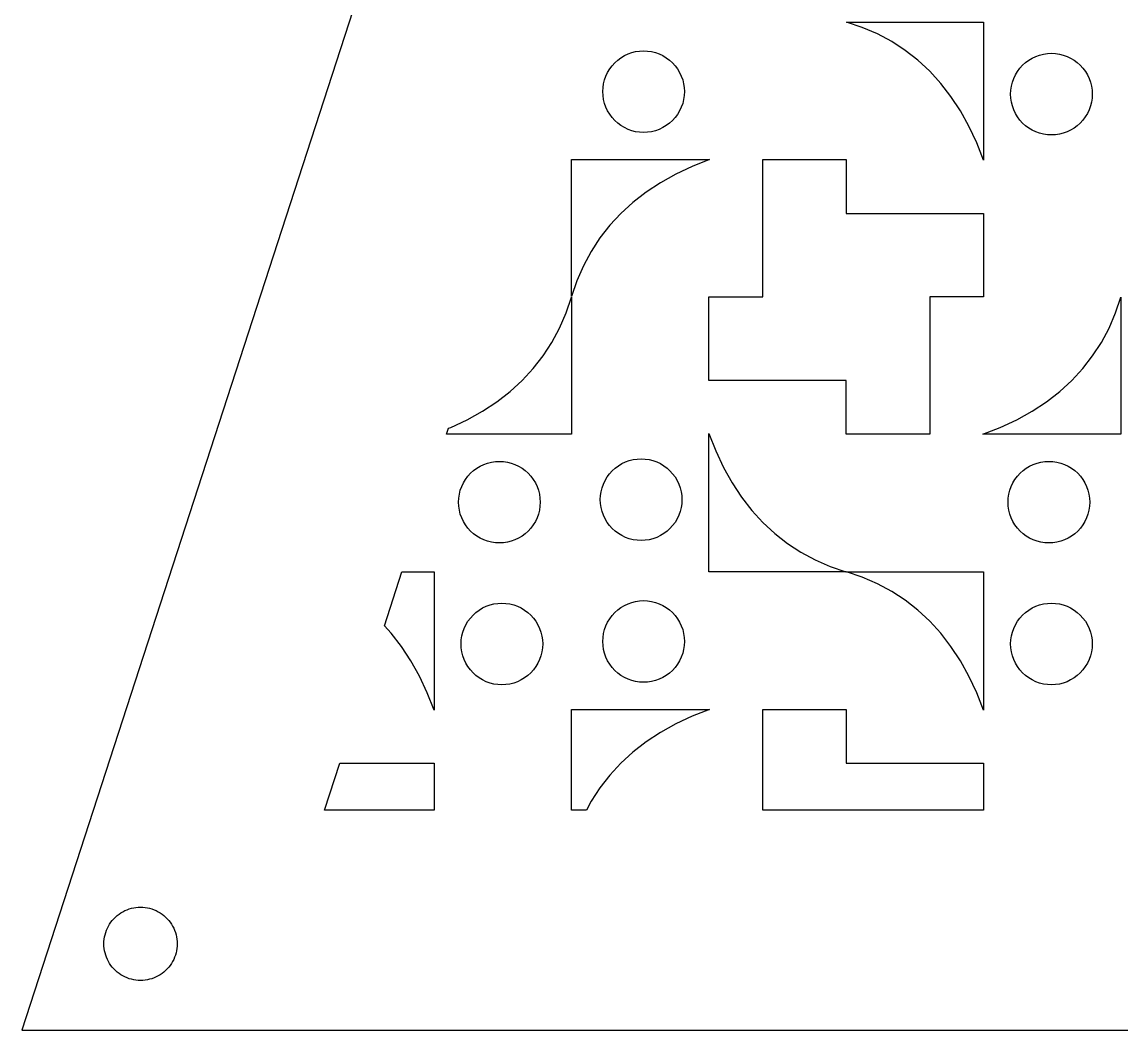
# Model space of a CAD drawing. Header units: metres. Extents: x -75 to 75, y 0 to 231.
# Drawn here: x -75 to -15, y 0 to 55 of the extents above; entities that cross this region are included whole.
import ezdxf

# ---------------------------------------------------------------- set-up
doc = ezdxf.new("R2010")
doc.units = ezdxf.units.M

msp = doc.modelspace()

# ---------------------------------------------------------------- linework, layer by layer
for p, q in [((0, 230.826), (-75, 0)), ((-29.1284, 54.7057), (-29.9821, 54.9968)), ((-29.9821, 54.9968), (-22.5032, 54.9968)), ((-28.3022, 54.3481), (-29.1284, 54.7057)), ((-22.5032, 54.9968), (-22.5032, 47.4574)), ((-27.5203, 53.9302), (-28.3022, 54.3481)), ((-41.4972, 53.3841), (-41.2811, 53.4166)), ((-41.2811, 53.4166), (-41.0628, 53.4267)), ((-41.0628, 53.4267), (-40.8444, 53.4161)), ((-40.8444, 53.4161), (-40.6279, 53.3841)), ((-26.7838, 53.4509), (-27.5203, 53.9302)), ((-26.0916, 52.9121), (-26.7838, 53.4509)), ((-42.6384, 52.7744), (-42.4759, 52.9213)), ((-42.4759, 52.9213), (-42.3006, 53.0513)), ((-42.3006, 53.0513), (-42.1129, 53.1639)), ((-42.1129, 53.1639), (-41.9151, 53.2573)), ((-41.9151, 53.2573), (-41.7096, 53.331)), ((-41.7096, 53.331), (-41.4972, 53.3841)), ((-40.6279, 53.3841), (-40.4164, 53.331)), ((-40.4164, 53.331), (-40.2109, 53.2573)), ((-40.2109, 53.2573), (-40.0127, 53.1639)), ((-40.0127, 53.1639), (-39.825, 53.0513)), ((-39.825, 53.0513), (-39.6497, 52.9213)), ((-39.6497, 52.9213), (-39.4876, 52.7744)), ((-25.4439, 52.312), (-26.0916, 52.9121)), ((-20.2139, 52.7849), (-20.0386, 52.9149)), ((-20.0386, 52.9149), (-19.8509, 53.027)), ((-19.8509, 53.027), (-19.6527, 53.1209)), ((-19.6527, 53.1209), (-19.4472, 53.1946)), ((-19.4472, 53.1946), (-19.2348, 53.2477)), ((-19.2348, 53.2477), (-19.0187, 53.2797)), ((-19.0187, 53.2797), (-18.8008, 53.2903)), ((-18.8008, 53.2903), (-18.582, 53.2793)), ((-18.582, 53.2793), (-18.3655, 53.2477)), ((-18.3655, 53.2477), (-18.154, 53.1946)), ((-18.154, 53.1946), (-17.9485, 53.1209)), ((-17.9485, 53.1209), (-17.7507, 53.027)), ((-17.7507, 53.027), (-17.563, 52.9149)), ((-17.563, 52.9149), (-17.3872, 52.7849)), ((-43.1209, 52.0515), (-43.027, 52.2493)), ((-43.027, 52.2493), (-42.9153, 52.4365)), ((-42.9153, 52.4365), (-42.7849, 52.6128)), ((-42.7849, 52.6128), (-42.6384, 52.7744)), ((-39.4876, 52.7744), (-39.3411, 52.6128)), ((-39.3411, 52.6128), (-39.2107, 52.4365)), ((-39.2107, 52.4365), (-39.0985, 52.2493)), ((-39.0985, 52.2493), (-39.0051, 52.0515)), ((-24.8415, 51.6519), (-25.4439, 52.312)), ((-20.7651, 52.1129), (-20.6529, 52.3001)), ((-20.6529, 52.3001), (-20.5225, 52.4759)), ((-20.5225, 52.4759), (-20.376, 52.6379)), ((-20.376, 52.6379), (-20.2139, 52.7849)), ((-17.3872, 52.7849), (-17.2252, 52.6379)), ((-17.2252, 52.6379), (-17.0787, 52.4759)), ((-17.0787, 52.4759), (-16.9482, 52.3001)), ((-16.9482, 52.3001), (-16.8361, 52.1129)), ((-43.2793, 51.418), (-43.2477, 51.6345)), ((-43.2477, 51.6345), (-43.1946, 51.846)), ((-43.1946, 51.846), (-43.1209, 52.0515)), ((-39.0051, 52.0515), (-38.931, 51.846)), ((-38.931, 51.846), (-38.8779, 51.6336)), ((-38.8779, 51.6336), (-38.8458, 51.4175)), ((-24.2834, 50.9314), (-24.8415, 51.6519)), ((-20.9853, 51.4981), (-20.9322, 51.7096)), ((-20.9322, 51.7096), (-20.8585, 51.9151)), ((-20.8585, 51.9151), (-20.7651, 52.1129)), ((-16.8361, 52.1129), (-16.7427, 51.9151)), ((-16.7427, 51.9151), (-16.669, 51.7096)), ((-16.669, 51.7096), (-16.6159, 51.4972)), ((-43.2903, 51.1992), (-43.2793, 51.418)), ((-43.2797, 50.9813), (-43.2903, 51.1992)), ((-38.8358, 51.1992), (-38.8463, 50.9808)), ((-38.8458, 51.4175), (-38.8358, 51.1992)), ((-21.0278, 51.0628), (-21.0173, 51.2816)), ((-21.0178, 50.8449), (-21.0278, 51.0628)), ((-21.0173, 51.2816), (-20.9853, 51.4981)), ((-16.6159, 51.4972), (-16.5834, 51.2811)), ((-16.5733, 51.0628), (-16.5839, 50.8444)), ((-16.5834, 51.2811), (-16.5733, 51.0628)), ((-43.2477, 50.7652), (-43.2797, 50.9813)), ((-43.1946, 50.5528), (-43.2477, 50.7652)), ((-43.1209, 50.3473), (-43.1946, 50.5528)), ((-38.931, 50.5528), (-39.0051, 50.3468)), ((-38.8783, 50.7643), (-38.931, 50.5528)), ((-38.8463, 50.9808), (-38.8783, 50.7643)), ((-23.7694, 50.1495), (-24.2834, 50.9314)), ((-20.9857, 50.6288), (-21.0178, 50.8449)), ((-20.9322, 50.4164), (-20.9857, 50.6288)), ((-20.8585, 50.2109), (-20.9322, 50.4164)), ((-16.669, 50.4164), (-16.7427, 50.2104)), ((-16.6164, 50.6279), (-16.669, 50.4164)), ((-16.5839, 50.8444), (-16.6164, 50.6279)), ((-43.027, 50.1491), (-43.1209, 50.3473)), ((-42.9153, 49.9619), (-43.027, 50.1491)), ((-42.7849, 49.7861), (-42.9153, 49.9619)), ((-39.2111, 49.9614), (-39.3411, 49.7861)), ((-39.0985, 50.1491), (-39.2111, 49.9614)), ((-39.0051, 50.3468), (-39.0985, 50.1491)), ((-23.3011, 49.3073), (-23.7694, 50.1495)), ((-20.7651, 50.0127), (-20.8585, 50.2109)), ((-20.6529, 49.8254), (-20.7651, 50.0127)), ((-20.5225, 49.6497), (-20.6529, 49.8254)), ((-16.9487, 49.825), (-17.0787, 49.6497)), ((-16.8361, 50.0127), (-16.9487, 49.825)), ((-16.7427, 50.2104), (-16.8361, 50.0127)), ((-42.6384, 49.6245), (-42.7849, 49.7861)), ((-42.4759, 49.4775), (-42.6384, 49.6245)), ((-42.3006, 49.3475), (-42.4759, 49.4775)), ((-42.1129, 49.2349), (-42.3006, 49.3475)), ((-41.9151, 49.1415), (-42.1129, 49.2349)), ((-40.0127, 49.2349), (-40.2109, 49.1415)), ((-39.825, 49.3475), (-40.0127, 49.2349)), ((-39.6497, 49.4775), (-39.825, 49.3475)), ((-39.4881, 49.624), (-39.6497, 49.4775)), ((-39.3411, 49.7861), (-39.4881, 49.624)), ((-22.8767, 48.405), (-23.3011, 49.3073)), ((-20.376, 49.4881), (-20.5225, 49.6497)), ((-20.2139, 49.3411), (-20.376, 49.4881)), ((-20.0386, 49.2111), (-20.2139, 49.3411)), ((-19.8509, 49.0985), (-20.0386, 49.2111)), ((-17.563, 49.2111), (-17.7507, 49.0985)), ((-17.3872, 49.3411), (-17.563, 49.2111)), ((-17.2256, 49.4876), (-17.3872, 49.3411)), ((-17.0787, 49.6497), (-17.2256, 49.4876)), ((-41.7096, 49.0678), (-41.9151, 49.1415)), ((-41.4981, 49.0147), (-41.7096, 49.0678)), ((-41.2816, 48.9827), (-41.4981, 49.0147)), ((-41.0628, 48.9722), (-41.2816, 48.9827)), ((-40.8449, 48.9822), (-41.0628, 48.9722)), ((-40.6288, 49.0143), (-40.8449, 48.9822)), ((-40.4164, 49.0678), (-40.6288, 49.0143)), ((-40.2109, 49.1415), (-40.4164, 49.0678)), ((-19.6527, 49.0051), (-19.8509, 49.0985)), ((-19.4472, 48.931), (-19.6527, 49.0051)), ((-19.2357, 48.8783), (-19.4472, 48.931)), ((-19.0192, 48.8463), (-19.2357, 48.8783)), ((-18.8008, 48.8358), (-19.0192, 48.8463)), ((-18.5825, 48.8458), (-18.8008, 48.8358)), ((-18.3664, 48.8779), (-18.5825, 48.8458)), ((-18.154, 48.931), (-18.3664, 48.8779)), ((-17.9485, 49.0051), (-18.154, 48.931)), ((-17.7507, 49.0985), (-17.9485, 49.0051)), ((-22.5032, 47.4574), (-22.8767, 48.405)), ((-44.9968, 47.4968), (-37.4574, 47.4968)), ((-44.9968, 40.0179), (-44.9968, 47.4968)), ((-37.4574, 47.4968), (-38.405, 47.1233)), ((-34.5566, 39.9968), (-34.5566, 47.4968)), ((-34.5566, 47.4968), (-30.0032, 47.4968)), ((-30.0032, 47.4968), (-30.0032, 44.5566)), ((-38.405, 47.1233), (-39.3073, 46.6989)), ((-40.1495, 46.2306), (-40.9314, 45.7166)), ((-39.3073, 46.6989), (-40.1495, 46.2306)), ((-40.9314, 45.7166), (-41.6519, 45.1585)), ((-41.6519, 45.1585), (-42.312, 44.5561)), ((-42.312, 44.5561), (-42.9121, 43.9084)), ((-30.0032, 44.5566), (-22.5032, 44.5566)), ((-22.5032, 44.5566), (-22.5032, 40.0032)), ((-42.9121, 43.9084), (-43.4509, 43.2162)), ((-43.4509, 43.2162), (-43.9302, 42.4797)), ((-43.9302, 42.4797), (-44.3481, 41.6978)), ((-44.3481, 41.6978), (-44.7057, 40.8716)), ((-44.7057, 40.8716), (-44.9968, 40.0179)), ((-45.2943, 39.1284), (-45.0032, 39.9821)), ((-45.0032, 39.9821), (-45.0032, 32.5032)), ((-37.4968, 35.4434), (-37.4968, 39.9968)), ((-37.4968, 39.9968), (-34.5566, 39.9968)), ((-22.5032, 40.0032), (-25.4434, 40.0032)), ((-25.4434, 40.0032), (-25.4434, 32.5032)), ((-15.2943, 39.1284), (-15.0032, 39.9821)), ((-15.0032, 39.9821), (-15.0032, 32.5032)), ((-45.6519, 38.3022), (-45.2943, 39.1284)), ((-15.6519, 38.3022), (-15.2943, 39.1284)), ((-46.0698, 37.5203), (-45.6519, 38.3022)), ((-16.0698, 37.5203), (-15.6519, 38.3022)), ((-46.5491, 36.7838), (-46.0698, 37.5203)), ((-16.5491, 36.7838), (-16.0698, 37.5203)), ((-47.0879, 36.0916), (-46.5491, 36.7838)), ((-17.0879, 36.0916), (-16.5491, 36.7838)), ((-47.688, 35.4439), (-47.0879, 36.0916)), ((-17.688, 35.4439), (-17.0879, 36.0916)), ((-48.3481, 34.8415), (-47.688, 35.4439)), ((-29.9968, 35.4434), (-37.4968, 35.4434)), ((-29.9968, 32.5032), (-29.9968, 35.4434)), ((-18.3481, 34.8415), (-17.688, 35.4439)), ((-49.0686, 34.2834), (-48.3481, 34.8415)), ((-19.0686, 34.2834), (-18.3481, 34.8415)), ((-49.8505, 33.7694), (-49.0686, 34.2834)), ((-19.8505, 33.7694), (-19.0686, 34.2834)), ((-50.6927, 33.3011), (-49.8505, 33.7694)), ((-20.6927, 33.3011), (-19.8505, 33.7694)), ((-51.595, 32.8767), (-50.6927, 33.3011)), ((-21.595, 32.8767), (-20.6927, 33.3011)), ((-51.8215, 32.5032), (-51.7156, 32.8292)), ((-45.0032, 32.5032), (-51.8215, 32.5032)), ((-51.7156, 32.8292), (-51.595, 32.8767)), ((-37.4968, 25.0032), (-37.4968, 32.5426)), ((-37.4968, 32.5426), (-37.1233, 31.595)), ((-25.4434, 32.5032), (-29.9968, 32.5032)), ((-22.5426, 32.5032), (-21.595, 32.8767)), ((-15.0032, 32.5032), (-22.5426, 32.5032)), ((-37.1233, 31.595), (-36.6989, 30.6927)), ((-50.3503, 30.5225), (-50.175, 30.6525)), ((-50.175, 30.6525), (-49.9873, 30.7651)), ((-49.9873, 30.7651), (-49.7891, 30.8585)), ((-49.7891, 30.8585), (-49.5836, 30.9322)), ((-49.5836, 30.9322), (-49.3712, 30.9857)), ((-49.3712, 30.9857), (-49.1551, 31.0178)), ((-49.1551, 31.0178), (-48.9372, 31.0278)), ((-48.9372, 31.0278), (-48.7184, 31.0173)), ((-48.7184, 31.0173), (-48.5019, 30.9853)), ((-48.5019, 30.9853), (-48.2904, 30.9322)), ((-48.2904, 30.9322), (-48.0849, 30.8585)), ((-48.0849, 30.8585), (-47.8871, 30.7651)), ((-47.8871, 30.7651), (-47.6994, 30.6525)), ((-47.6994, 30.6525), (-47.5241, 30.5225)), ((-42.7748, 30.5119), (-42.6128, 30.6589)), ((-42.6128, 30.6589), (-42.437, 30.7889)), ((-42.437, 30.7889), (-42.2493, 30.9015)), ((-42.2493, 30.9015), (-42.0515, 30.9949)), ((-42.0515, 30.9949), (-41.846, 31.069)), ((-41.846, 31.069), (-41.6336, 31.1221)), ((-41.6336, 31.1221), (-41.4175, 31.1542)), ((-41.4175, 31.1542), (-41.1992, 31.1642)), ((-41.1992, 31.1642), (-40.9808, 31.1537)), ((-40.9808, 31.1537), (-40.7643, 31.1217)), ((-40.7643, 31.1217), (-40.5528, 31.069)), ((-40.5528, 31.069), (-40.3473, 30.9949)), ((-40.3473, 30.9949), (-40.1491, 30.9015)), ((-40.1491, 30.9015), (-39.9614, 30.7889)), ((-39.9614, 30.7889), (-39.7861, 30.6589)), ((-39.7861, 30.6589), (-39.624, 30.5119)), ((-36.6989, 30.6927), (-36.2306, 29.8505)), ((-20.3503, 30.5225), (-20.175, 30.6525)), ((-20.175, 30.6525), (-19.9873, 30.7651)), ((-19.9873, 30.7651), (-19.7891, 30.8585)), ((-19.7891, 30.8585), (-19.5836, 30.9322)), ((-19.5836, 30.9322), (-19.3712, 30.9857)), ((-19.3712, 30.9857), (-19.1551, 31.0178)), ((-19.1551, 31.0178), (-18.9372, 31.0278)), ((-18.9372, 31.0278), (-18.7184, 31.0173)), ((-18.7184, 31.0173), (-18.5019, 30.9853)), ((-18.5019, 30.9853), (-18.2904, 30.9322)), ((-18.2904, 30.9322), (-18.0849, 30.8585)), ((-18.0849, 30.8585), (-17.8871, 30.7651)), ((-17.8871, 30.7651), (-17.6994, 30.6525)), ((-17.6994, 30.6525), (-17.5241, 30.5225)), ((-50.9015, 29.8509), (-50.7893, 30.0381)), ((-50.7893, 30.0381), (-50.6589, 30.2139)), ((-50.6589, 30.2139), (-50.5124, 30.3755)), ((-50.5124, 30.3755), (-50.3503, 30.5225)), ((-47.5241, 30.5225), (-47.3616, 30.3755)), ((-47.3616, 30.3755), (-47.2151, 30.2139)), ((-47.2151, 30.2139), (-47.0847, 30.0381)), ((-47.0847, 30.0381), (-46.973, 29.8509)), ((-43.1639, 29.9873), (-43.0518, 30.1746)), ((-43.0518, 30.1746), (-42.9213, 30.3503)), ((-42.9213, 30.3503), (-42.7748, 30.5119)), ((-39.624, 30.5119), (-39.4775, 30.3503)), ((-39.4775, 30.3503), (-39.3471, 30.1746)), ((-39.3471, 30.1746), (-39.2349, 29.9873)), ((-20.9015, 29.8509), (-20.7893, 30.0381)), ((-20.7893, 30.0381), (-20.6589, 30.2139)), ((-20.6589, 30.2139), (-20.5124, 30.3755)), ((-20.5124, 30.3755), (-20.3503, 30.5225)), ((-17.5241, 30.5225), (-17.3616, 30.3755)), ((-17.3616, 30.3755), (-17.2151, 30.2139)), ((-17.2151, 30.2139), (-17.0847, 30.0381)), ((-17.0847, 30.0381), (-16.973, 29.8509)), ((-51.1221, 29.2357), (-51.069, 29.4472)), ((-51.069, 29.4472), (-50.9949, 29.6527)), ((-50.9949, 29.6527), (-50.9015, 29.8509)), ((-46.973, 29.8509), (-46.8791, 29.6527)), ((-46.8791, 29.6527), (-46.8054, 29.4472)), ((-46.8054, 29.4472), (-46.7523, 29.2348)), ((-43.3841, 29.3721), (-43.331, 29.5836)), ((-43.331, 29.5836), (-43.2573, 29.7891)), ((-43.2573, 29.7891), (-43.1639, 29.9873)), ((-39.2349, 29.9873), (-39.1415, 29.7891)), ((-39.1415, 29.7891), (-39.0678, 29.5836)), ((-39.0678, 29.5836), (-39.0143, 29.3712)), ((-36.2306, 29.8505), (-35.7166, 29.0686)), ((-21.1221, 29.2357), (-21.069, 29.4472)), ((-21.069, 29.4472), (-20.9949, 29.6527)), ((-20.9949, 29.6527), (-20.9015, 29.8509)), ((-16.973, 29.8509), (-16.8791, 29.6527)), ((-16.8791, 29.6527), (-16.8054, 29.4472)), ((-16.8054, 29.4472), (-16.7523, 29.2348)), ((-51.1642, 28.8008), (-51.1537, 29.0192)), ((-51.1542, 28.5825), (-51.1642, 28.8008)), ((-51.1537, 29.0192), (-51.1221, 29.2357)), ((-46.7523, 29.2348), (-46.7203, 29.0187)), ((-46.7097, 28.8008), (-46.7207, 28.582)), ((-46.7203, 29.0187), (-46.7097, 28.8008)), ((-43.4267, 28.9372), (-43.4161, 29.1556)), ((-43.4166, 28.7189), (-43.4267, 28.9372)), ((-43.4161, 29.1556), (-43.3841, 29.3721)), ((-39.0143, 29.3712), (-38.9822, 29.1551)), ((-38.9722, 28.9372), (-38.9827, 28.7184)), ((-38.9822, 29.1551), (-38.9722, 28.9372)), ((-35.7166, 29.0686), (-35.1585, 28.3481)), ((-21.1642, 28.8008), (-21.1537, 29.0192)), ((-21.1542, 28.5825), (-21.1642, 28.8008)), ((-21.1537, 29.0192), (-21.1221, 29.2357)), ((-16.7523, 29.2348), (-16.7203, 29.0187)), ((-16.7097, 28.8008), (-16.7207, 28.582)), ((-16.7203, 29.0187), (-16.7097, 28.8008)), ((-51.1221, 28.3664), (-51.1542, 28.5825)), ((-51.069, 28.154), (-51.1221, 28.3664)), ((-46.7528, 28.3655), (-46.8054, 28.154)), ((-46.7207, 28.582), (-46.7528, 28.3655)), ((-43.3841, 28.5028), (-43.4166, 28.7189)), ((-43.331, 28.2904), (-43.3841, 28.5028)), ((-43.2573, 28.0849), (-43.331, 28.2904)), ((-39.0678, 28.2904), (-39.1415, 28.0844)), ((-39.0147, 28.5019), (-39.0678, 28.2904)), ((-38.9827, 28.7184), (-39.0147, 28.5019)), ((-35.1585, 28.3481), (-34.5561, 27.688)), ((-21.1221, 28.3664), (-21.1542, 28.5825)), ((-21.069, 28.154), (-21.1221, 28.3664)), ((-16.7528, 28.3655), (-16.8054, 28.154)), ((-16.7207, 28.582), (-16.7528, 28.3655)), ((-50.9949, 27.9485), (-51.069, 28.154)), ((-50.9015, 27.7507), (-50.9949, 27.9485)), ((-50.7893, 27.5635), (-50.9015, 27.7507)), ((-46.973, 27.7507), (-47.0851, 27.563)), ((-46.8791, 27.948), (-46.973, 27.7507)), ((-46.8054, 28.154), (-46.8791, 27.948)), ((-43.1639, 27.8871), (-43.2573, 28.0849)), ((-43.0518, 27.6999), (-43.1639, 27.8871)), ((-42.9213, 27.5241), (-43.0518, 27.6999)), ((-39.3475, 27.6994), (-39.4775, 27.5241)), ((-39.2349, 27.8871), (-39.3475, 27.6994)), ((-39.1415, 28.0844), (-39.2349, 27.8871)), ((-34.5561, 27.688), (-33.9084, 27.0879)), ((-20.9949, 27.9485), (-21.069, 28.154)), ((-20.9015, 27.7507), (-20.9949, 27.9485)), ((-20.7893, 27.5635), (-20.9015, 27.7507)), ((-16.973, 27.7507), (-17.0851, 27.563)), ((-16.8791, 27.948), (-16.973, 27.7507)), ((-16.8054, 28.154), (-16.8791, 27.948)), ((-50.6589, 27.3872), (-50.7893, 27.5635)), ((-50.5124, 27.2256), (-50.6589, 27.3872)), ((-50.3503, 27.0787), (-50.5124, 27.2256)), ((-50.175, 26.9487), (-50.3503, 27.0787)), ((-47.5241, 27.0787), (-47.6994, 26.9487)), ((-47.3621, 27.2252), (-47.5241, 27.0787)), ((-47.2151, 27.3872), (-47.3621, 27.2252)), ((-47.0851, 27.563), (-47.2151, 27.3872)), ((-42.7748, 27.3621), (-42.9213, 27.5241)), ((-42.6128, 27.2151), (-42.7748, 27.3621)), ((-42.437, 27.0851), (-42.6128, 27.2151)), ((-42.2493, 26.973), (-42.437, 27.0851)), ((-39.9614, 27.0851), (-40.1491, 26.973)), ((-39.7861, 27.2151), (-39.9614, 27.0851)), ((-39.6245, 27.3616), (-39.7861, 27.2151)), ((-39.4775, 27.5241), (-39.6245, 27.3616)), ((-33.9084, 27.0879), (-33.2162, 26.5491)), ((-20.6589, 27.3872), (-20.7893, 27.5635)), ((-20.5124, 27.2256), (-20.6589, 27.3872)), ((-20.3503, 27.0787), (-20.5124, 27.2256)), ((-20.175, 26.9487), (-20.3503, 27.0787)), ((-17.5241, 27.0787), (-17.6994, 26.9487)), ((-17.3621, 27.2252), (-17.5241, 27.0787)), ((-17.2151, 27.3872), (-17.3621, 27.2252)), ((-17.0851, 27.563), (-17.2151, 27.3872)), ((-49.9873, 26.8361), (-50.175, 26.9487)), ((-49.7891, 26.7427), (-49.9873, 26.8361)), ((-49.5836, 26.669), (-49.7891, 26.7427)), ((-49.3721, 26.6159), (-49.5836, 26.669)), ((-49.1556, 26.5839), (-49.3721, 26.6159)), ((-48.9372, 26.5733), (-49.1556, 26.5839)), ((-48.7189, 26.5834), (-48.9372, 26.5733)), ((-48.5028, 26.6159), (-48.7189, 26.5834)), ((-48.2904, 26.669), (-48.5028, 26.6159)), ((-48.0849, 26.7427), (-48.2904, 26.669)), ((-47.8871, 26.8361), (-48.0849, 26.7427)), ((-47.6994, 26.9487), (-47.8871, 26.8361)), ((-42.0515, 26.8791), (-42.2493, 26.973)), ((-41.846, 26.8054), (-42.0515, 26.8791)), ((-41.6345, 26.7523), (-41.846, 26.8054)), ((-41.418, 26.7207), (-41.6345, 26.7523)), ((-41.1992, 26.7097), (-41.418, 26.7207)), ((-40.9813, 26.7203), (-41.1992, 26.7097)), ((-40.7652, 26.7523), (-40.9813, 26.7203)), ((-40.5528, 26.8054), (-40.7652, 26.7523)), ((-40.3473, 26.8791), (-40.5528, 26.8054)), ((-40.1491, 26.973), (-40.3473, 26.8791)), ((-33.2162, 26.5491), (-32.4797, 26.0698)), ((-19.9873, 26.8361), (-20.175, 26.9487)), ((-19.7891, 26.7427), (-19.9873, 26.8361)), ((-19.5836, 26.669), (-19.7891, 26.7427)), ((-19.3721, 26.6159), (-19.5836, 26.669)), ((-19.1556, 26.5839), (-19.3721, 26.6159)), ((-18.9372, 26.5733), (-19.1556, 26.5839)), ((-18.7189, 26.5834), (-18.9372, 26.5733)), ((-18.5028, 26.6159), (-18.7189, 26.5834)), ((-18.2904, 26.669), (-18.5028, 26.6159)), ((-18.0849, 26.7427), (-18.2904, 26.669)), ((-17.8871, 26.8361), (-18.0849, 26.7427)), ((-17.6994, 26.9487), (-17.8871, 26.8361)), ((-32.4797, 26.0698), (-31.6978, 25.6519)), ((-31.6978, 25.6519), (-30.8716, 25.2943)), ((-30.8716, 25.2943), (-30.0179, 25.0032)), ((-55.2145, 22.0607), (-54.2605, 24.9968)), ((-54.2605, 24.9968), (-52.5032, 24.9968)), ((-52.5032, 24.9968), (-52.5032, 17.4574)), ((-30.0179, 25.0032), (-37.4968, 25.0032)), ((-29.1284, 24.7057), (-29.9821, 24.9968)), ((-29.9821, 24.9968), (-22.5032, 24.9968)), ((-28.3022, 24.3481), (-29.1284, 24.7057)), ((-22.5032, 24.9968), (-22.5032, 17.4574)), ((-27.5203, 23.9302), (-28.3022, 24.3481)), ((-41.4972, 23.3841), (-41.2811, 23.4166)), ((-41.2811, 23.4166), (-41.0628, 23.4267)), ((-41.0628, 23.4267), (-40.8444, 23.4161)), ((-40.8444, 23.4161), (-40.6279, 23.3841)), ((-26.7838, 23.4509), (-27.5203, 23.9302)), ((-26.0916, 22.9121), (-26.7838, 23.4509)), ((-50.2139, 22.7849), (-50.0386, 22.9149)), ((-50.0386, 22.9149), (-49.8509, 23.027)), ((-49.8509, 23.027), (-49.6527, 23.1209)), ((-49.6527, 23.1209), (-49.4472, 23.1946)), ((-49.4472, 23.1946), (-49.2348, 23.2477)), ((-49.2348, 23.2477), (-49.0187, 23.2797)), ((-49.0187, 23.2797), (-48.8008, 23.2903)), ((-48.8008, 23.2903), (-48.582, 23.2793)), ((-48.582, 23.2793), (-48.3655, 23.2477)), ((-48.3655, 23.2477), (-48.154, 23.1946)), ((-48.154, 23.1946), (-47.9485, 23.1209)), ((-47.9485, 23.1209), (-47.7507, 23.027)), ((-47.7507, 23.027), (-47.563, 22.9149)), ((-47.563, 22.9149), (-47.3872, 22.7849)), ((-42.6384, 22.7744), (-42.4759, 22.9213)), ((-42.4759, 22.9213), (-42.3006, 23.0513)), ((-42.3006, 23.0513), (-42.1129, 23.1639)), ((-42.1129, 23.1639), (-41.9151, 23.2573)), ((-41.9151, 23.2573), (-41.7096, 23.331)), ((-41.7096, 23.331), (-41.4972, 23.3841)), ((-40.6279, 23.3841), (-40.4164, 23.331)), ((-40.4164, 23.331), (-40.2109, 23.2573)), ((-40.2109, 23.2573), (-40.0127, 23.1639)), ((-40.0127, 23.1639), (-39.825, 23.0513)), ((-39.825, 23.0513), (-39.6497, 22.9213)), ((-39.6497, 22.9213), (-39.4876, 22.7744)), ((-25.4439, 22.312), (-26.0916, 22.9121)), ((-20.2139, 22.7849), (-20.0386, 22.9149)), ((-20.0386, 22.9149), (-19.8509, 23.027)), ((-19.8509, 23.027), (-19.6527, 23.1209)), ((-19.6527, 23.1209), (-19.4472, 23.1946)), ((-19.4472, 23.1946), (-19.2348, 23.2477)), ((-19.2348, 23.2477), (-19.0187, 23.2797)), ((-19.0187, 23.2797), (-18.8008, 23.2903)), ((-18.8008, 23.2903), (-18.582, 23.2793)), ((-18.582, 23.2793), (-18.3655, 23.2477)), ((-18.3655, 23.2477), (-18.154, 23.1946)), ((-18.154, 23.1946), (-17.9485, 23.1209)), ((-17.9485, 23.1209), (-17.7507, 23.027)), ((-17.7507, 23.027), (-17.563, 22.9149)), ((-17.563, 22.9149), (-17.3872, 22.7849)), ((-50.7651, 22.1129), (-50.6529, 22.3001)), ((-50.6529, 22.3001), (-50.5225, 22.4759)), ((-50.5225, 22.4759), (-50.376, 22.6379)), ((-50.376, 22.6379), (-50.2139, 22.7849)), ((-47.3872, 22.7849), (-47.2252, 22.6379)), ((-47.2252, 22.6379), (-47.0787, 22.4759)), ((-47.0787, 22.4759), (-46.9482, 22.3001)), ((-46.9482, 22.3001), (-46.8361, 22.1129)), ((-43.1209, 22.0515), (-43.027, 22.2493)), ((-43.027, 22.2493), (-42.9153, 22.4365)), ((-42.9153, 22.4365), (-42.7849, 22.6128)), ((-42.7849, 22.6128), (-42.6384, 22.7744)), ((-39.4876, 22.7744), (-39.3411, 22.6128)), ((-39.3411, 22.6128), (-39.2107, 22.4365)), ((-39.2107, 22.4365), (-39.0985, 22.2493)), ((-39.0985, 22.2493), (-39.0051, 22.0515)), ((-24.8415, 21.6519), (-25.4439, 22.312)), ((-20.7651, 22.1129), (-20.6529, 22.3001)), ((-20.6529, 22.3001), (-20.5225, 22.4759)), ((-20.5225, 22.4759), (-20.376, 22.6379)), ((-20.376, 22.6379), (-20.2139, 22.7849)), ((-17.3872, 22.7849), (-17.2252, 22.6379)), ((-17.2252, 22.6379), (-17.0787, 22.4759)), ((-17.0787, 22.4759), (-16.9482, 22.3001)), ((-16.9482, 22.3001), (-16.8361, 22.1129)), ((-54.8415, 21.6519), (-55.2145, 22.0607)), ((-54.2834, 20.9314), (-54.8415, 21.6519)), ((-50.9853, 21.4981), (-50.9322, 21.7096)), ((-50.9322, 21.7096), (-50.8585, 21.9151)), ((-50.8585, 21.9151), (-50.7651, 22.1129)), ((-46.8361, 22.1129), (-46.7427, 21.9151)), ((-46.7427, 21.9151), (-46.669, 21.7096)), ((-46.669, 21.7096), (-46.6159, 21.4972)), ((-43.2793, 21.418), (-43.2477, 21.6345)), ((-43.2477, 21.6345), (-43.1946, 21.846)), ((-43.1946, 21.846), (-43.1209, 22.0515)), ((-39.0051, 22.0515), (-38.931, 21.846)), ((-38.931, 21.846), (-38.8779, 21.6336)), ((-38.8779, 21.6336), (-38.8458, 21.4175)), ((-24.2834, 20.9314), (-24.8415, 21.6519)), ((-20.9853, 21.4981), (-20.9322, 21.7096)), ((-20.9322, 21.7096), (-20.8585, 21.9151)), ((-20.8585, 21.9151), (-20.7651, 22.1129)), ((-16.8361, 22.1129), (-16.7427, 21.9151)), ((-16.7427, 21.9151), (-16.669, 21.7096)), ((-16.669, 21.7096), (-16.6159, 21.4972)), ((-51.0278, 21.0628), (-51.0173, 21.2816)), ((-51.0178, 20.8449), (-51.0278, 21.0628)), ((-51.0173, 21.2816), (-50.9853, 21.4981)), ((-46.6159, 21.4972), (-46.5834, 21.2811)), ((-46.5733, 21.0628), (-46.5839, 20.8444)), ((-46.5834, 21.2811), (-46.5733, 21.0628)), ((-43.2903, 21.1992), (-43.2793, 21.418)), ((-43.2797, 20.9813), (-43.2903, 21.1992)), ((-38.8358, 21.1992), (-38.8463, 20.9808)), ((-38.8458, 21.4175), (-38.8358, 21.1992)), ((-21.0278, 21.0628), (-21.0173, 21.2816)), ((-21.0178, 20.8449), (-21.0278, 21.0628)), ((-21.0173, 21.2816), (-20.9853, 21.4981)), ((-16.6159, 21.4972), (-16.5834, 21.2811)), ((-16.5733, 21.0628), (-16.5839, 20.8444)), ((-16.5834, 21.2811), (-16.5733, 21.0628)), ((-53.7694, 20.1495), (-54.2834, 20.9314)), ((-50.9857, 20.6288), (-51.0178, 20.8449)), ((-50.9322, 20.4164), (-50.9857, 20.6288)), ((-50.8585, 20.2109), (-50.9322, 20.4164)), ((-46.669, 20.4164), (-46.7427, 20.2104)), ((-46.6164, 20.6279), (-46.669, 20.4164)), ((-46.5839, 20.8444), (-46.6164, 20.6279)), ((-43.2477, 20.7652), (-43.2797, 20.9813)), ((-43.1946, 20.5528), (-43.2477, 20.7652)), ((-43.1209, 20.3473), (-43.1946, 20.5528)), ((-38.931, 20.5528), (-39.0051, 20.3468)), ((-38.8783, 20.7643), (-38.931, 20.5528)), ((-38.8463, 20.9808), (-38.8783, 20.7643)), ((-23.7694, 20.1495), (-24.2834, 20.9314)), ((-20.9857, 20.6288), (-21.0178, 20.8449)), ((-20.9322, 20.4164), (-20.9857, 20.6288)), ((-20.8585, 20.2109), (-20.9322, 20.4164)), ((-16.669, 20.4164), (-16.7427, 20.2104)), ((-16.6164, 20.6279), (-16.669, 20.4164)), ((-16.5839, 20.8444), (-16.6164, 20.6279)), ((-53.3011, 19.3073), (-53.7694, 20.1495)), ((-50.7651, 20.0127), (-50.8585, 20.2109)), ((-50.6529, 19.8254), (-50.7651, 20.0127)), ((-50.5225, 19.6497), (-50.6529, 19.8254)), ((-46.9487, 19.825), (-47.0787, 19.6497)), ((-46.8361, 20.0127), (-46.9487, 19.825)), ((-46.7427, 20.2104), (-46.8361, 20.0127)), ((-43.027, 20.1491), (-43.1209, 20.3473)), ((-42.9153, 19.9619), (-43.027, 20.1491)), ((-42.7849, 19.7861), (-42.9153, 19.9619)), ((-39.2111, 19.9614), (-39.3411, 19.7861)), ((-39.0985, 20.1491), (-39.2111, 19.9614)), ((-39.0051, 20.3468), (-39.0985, 20.1491)), ((-23.3011, 19.3073), (-23.7694, 20.1495)), ((-20.7651, 20.0127), (-20.8585, 20.2109)), ((-20.6529, 19.8254), (-20.7651, 20.0127)), ((-20.5225, 19.6497), (-20.6529, 19.8254)), ((-16.9487, 19.825), (-17.0787, 19.6497)), ((-16.8361, 20.0127), (-16.9487, 19.825)), ((-16.7427, 20.2104), (-16.8361, 20.0127)), ((-52.8767, 18.405), (-53.3011, 19.3073)), ((-50.376, 19.4881), (-50.5225, 19.6497)), ((-50.2139, 19.3411), (-50.376, 19.4881)), ((-50.0386, 19.2111), (-50.2139, 19.3411)), ((-49.8509, 19.0985), (-50.0386, 19.2111)), ((-47.563, 19.2111), (-47.7507, 19.0985)), ((-47.3872, 19.3411), (-47.563, 19.2111)), ((-47.2256, 19.4876), (-47.3872, 19.3411)), ((-47.0787, 19.6497), (-47.2256, 19.4876)), ((-42.6384, 19.6245), (-42.7849, 19.7861)), ((-42.4759, 19.4775), (-42.6384, 19.6245)), ((-42.3006, 19.3475), (-42.4759, 19.4775)), ((-42.1129, 19.2349), (-42.3006, 19.3475)), ((-41.9151, 19.1415), (-42.1129, 19.2349)), ((-40.0127, 19.2349), (-40.2109, 19.1415)), ((-39.825, 19.3475), (-40.0127, 19.2349)), ((-39.6497, 19.4775), (-39.825, 19.3475)), ((-39.4881, 19.624), (-39.6497, 19.4775)), ((-39.3411, 19.7861), (-39.4881, 19.624)), ((-22.8767, 18.405), (-23.3011, 19.3073)), ((-20.376, 19.4881), (-20.5225, 19.6497)), ((-20.2139, 19.3411), (-20.376, 19.4881)), ((-20.0386, 19.2111), (-20.2139, 19.3411)), ((-19.8509, 19.0985), (-20.0386, 19.2111)), ((-17.563, 19.2111), (-17.7507, 19.0985)), ((-17.3872, 19.3411), (-17.563, 19.2111)), ((-17.2256, 19.4876), (-17.3872, 19.3411)), ((-17.0787, 19.6497), (-17.2256, 19.4876)), ((-49.6527, 19.0051), (-49.8509, 19.0985)), ((-49.4472, 18.931), (-49.6527, 19.0051)), ((-49.2357, 18.8783), (-49.4472, 18.931)), ((-49.0192, 18.8463), (-49.2357, 18.8783)), ((-48.8008, 18.8358), (-49.0192, 18.8463)), ((-48.5825, 18.8458), (-48.8008, 18.8358)), ((-48.3664, 18.8779), (-48.5825, 18.8458)), ((-48.154, 18.931), (-48.3664, 18.8779)), ((-47.9485, 19.0051), (-48.154, 18.931)), ((-47.7507, 19.0985), (-47.9485, 19.0051)), ((-41.7096, 19.0678), (-41.9151, 19.1415)), ((-41.4981, 19.0147), (-41.7096, 19.0678)), ((-41.2816, 18.9827), (-41.4981, 19.0147)), ((-41.0628, 18.9722), (-41.2816, 18.9827)), ((-40.8449, 18.9822), (-41.0628, 18.9722)), ((-40.6288, 19.0143), (-40.8449, 18.9822)), ((-40.4164, 19.0678), (-40.6288, 19.0143)), ((-40.2109, 19.1415), (-40.4164, 19.0678)), ((-19.6527, 19.0051), (-19.8509, 19.0985)), ((-19.4472, 18.931), (-19.6527, 19.0051)), ((-19.2357, 18.8783), (-19.4472, 18.931)), ((-19.0192, 18.8463), (-19.2357, 18.8783)), ((-18.8008, 18.8358), (-19.0192, 18.8463)), ((-18.5825, 18.8458), (-18.8008, 18.8358)), ((-18.3664, 18.8779), (-18.5825, 18.8458)), ((-18.154, 18.931), (-18.3664, 18.8779)), ((-17.9485, 19.0051), (-18.154, 18.931)), ((-17.7507, 19.0985), (-17.9485, 19.0051)), ((-52.5032, 17.4574), (-52.8767, 18.405)), ((-22.5032, 17.4574), (-22.8767, 18.405)), ((-44.9968, 12), (-44.9968, 17.4968)), ((-44.9968, 17.4968), (-37.4574, 17.4968)), ((-37.4574, 17.4968), (-38.405, 17.1233)), ((-34.5566, 12), (-34.5566, 17.4968)), ((-34.5566, 17.4968), (-30.0032, 17.4968)), ((-30.0032, 17.4968), (-30.0032, 14.5566)), ((-38.405, 17.1233), (-39.3073, 16.6989)), ((-40.1495, 16.2306), (-40.9314, 15.7166)), ((-39.3073, 16.6989), (-40.1495, 16.2306)), ((-40.9314, 15.7166), (-41.6519, 15.1585)), ((-41.6519, 15.1585), (-42.312, 14.5561)), ((-58.4834, 12), (-57.6527, 14.5566)), ((-57.6527, 14.5566), (-52.5032, 14.5566)), ((-52.5032, 14.5566), (-52.5032, 12)), ((-42.312, 14.5561), (-42.9121, 13.9084)), ((-30.0032, 14.5566), (-22.5032, 14.5566)), ((-22.5032, 14.5566), (-22.5032, 12)), ((-42.9121, 13.9084), (-43.4509, 13.2162)), ((-43.4509, 13.2162), (-43.9302, 12.4797)), ((-52.5032, 12), (-58.4834, 12)), ((-44.1866, 12), (-44.9968, 12)), ((-43.9302, 12.4797), (-44.1866, 12)), ((-22.5032, 12), (-34.5566, 12)), ((-69.2641, 6.56183), (-69.1459, 6.60439)), ((-69.1459, 6.60439), (-69.0252, 6.63943)), ((-69.0252, 6.63943), (-68.9026, 6.66685)), ((-68.9026, 6.66685), (-68.7785, 6.68651)), ((-68.7785, 6.68651), (-68.6534, 6.69833)), ((-68.6534, 6.69833), (-68.5279, 6.70227)), ((-68.5279, 6.70227), (-68.4023, 6.69833)), ((-68.4023, 6.69833), (-68.2772, 6.68651)), ((-68.2772, 6.68651), (-68.1531, 6.66685)), ((-68.1531, 6.66685), (-68.0305, 6.63943)), ((-68.0305, 6.63943), (-67.9098, 6.60439)), ((-67.9098, 6.60439), (-67.7916, 6.56183)), ((-70.0689, 5.97713), (-69.9858, 6.07137)), ((-69.9858, 6.07137), (-69.897, 6.16022)), ((-69.897, 6.16022), (-69.8027, 6.2433)), ((-69.8027, 6.2433), (-69.7034, 6.32031)), ((-69.7034, 6.32031), (-69.5995, 6.39093)), ((-69.5995, 6.39093), (-69.4914, 6.4549)), ((-69.4914, 6.4549), (-69.3794, 6.51193)), ((-69.3794, 6.51193), (-69.2641, 6.56183)), ((-67.7916, 6.56183), (-67.6763, 6.51193)), ((-67.6763, 6.51193), (-67.5643, 6.4549)), ((-67.5643, 6.4549), (-67.4562, 6.39093)), ((-67.4562, 6.39093), (-67.3523, 6.32031)), ((-67.3523, 6.32031), (-67.253, 6.2433)), ((-67.253, 6.2433), (-67.1588, 6.16022)), ((-67.1588, 6.16022), (-67.0699, 6.07137)), ((-67.0699, 6.07137), (-66.9868, 5.97713)), ((-70.43, 5.32031), (-70.3874, 5.43852)), ((-70.3874, 5.43852), (-70.3375, 5.55383)), ((-70.3375, 5.55383), (-70.2805, 5.66579)), ((-70.2805, 5.66579), (-70.2165, 5.77393)), ((-70.2165, 5.77393), (-70.1459, 5.87784)), ((-70.1459, 5.87784), (-70.0689, 5.97713)), ((-66.9868, 5.97713), (-66.9098, 5.87784)), ((-66.9098, 5.87784), (-66.8392, 5.77393)), ((-66.8392, 5.77393), (-66.7752, 5.66579)), ((-66.7752, 5.66579), (-66.7182, 5.55383)), ((-66.7182, 5.55383), (-66.6683, 5.43852)), ((-66.6683, 5.43852), (-66.6257, 5.32031)), ((-70.5279, 4.70227), (-70.5239, 4.82785)), ((-70.5239, 4.82785), (-70.5121, 4.95294)), ((-70.5121, 4.95294), (-70.4924, 5.07704)), ((-70.4924, 5.07704), (-70.465, 5.19966)), ((-70.465, 5.19966), (-70.43, 5.32031)), ((-66.6257, 5.32031), (-66.5907, 5.19966)), ((-66.5907, 5.19966), (-66.5633, 5.07704)), ((-66.5633, 5.07704), (-66.5436, 4.95294)), ((-66.5436, 4.95294), (-66.5318, 4.82785)), ((-66.5318, 4.82785), (-66.5279, 4.70227)), ((-70.5239, 4.57669), (-70.5279, 4.70227)), ((-70.5121, 4.45161), (-70.5239, 4.57669)), ((-70.4924, 4.32751), (-70.5121, 4.45161)), ((-70.465, 4.2049), (-70.4924, 4.32751)), ((-70.43, 4.08424), (-70.465, 4.2049)), ((-66.5907, 4.2049), (-66.6257, 4.08424)), ((-66.5633, 4.32751), (-66.5907, 4.2049)), ((-66.5436, 4.45161), (-66.5633, 4.32751)), ((-66.5318, 4.57669), (-66.5436, 4.45161)), ((-66.5279, 4.70227), (-66.5318, 4.57669)), ((-70.3874, 3.96602), (-70.43, 4.08424)), ((-70.3375, 3.85072), (-70.3874, 3.96602)), ((-70.2805, 3.73877), (-70.3375, 3.85072)), ((-70.2165, 3.63062), (-70.2805, 3.73877)), ((-70.1459, 3.5267), (-70.2165, 3.63062)), ((-66.8392, 3.63062), (-66.9098, 3.5267)), ((-66.7752, 3.73877), (-66.8392, 3.63062)), ((-66.7182, 3.85072), (-66.7752, 3.73877)), ((-66.6683, 3.96602), (-66.7182, 3.85072)), ((-66.6257, 4.08424), (-66.6683, 3.96602)), ((-70.0689, 3.42743), (-70.1459, 3.5267)), ((-69.9858, 3.33318), (-70.0689, 3.42743)), ((-69.897, 3.24434), (-69.9858, 3.33318)), ((-69.8027, 3.16125), (-69.897, 3.24434)), ((-69.7034, 3.08424), (-69.8027, 3.16125)), ((-69.5995, 3.01363), (-69.7034, 3.08424)), ((-69.4914, 2.94966), (-69.5995, 3.01363)), ((-67.4562, 3.01363), (-67.5643, 2.94966)), ((-67.3523, 3.08424), (-67.4562, 3.01363)), ((-67.253, 3.16125), (-67.3523, 3.08424)), ((-67.1588, 3.24434), (-67.253, 3.16125)), ((-67.0699, 3.33318), (-67.1588, 3.24434)), ((-66.9868, 3.42743), (-67.0699, 3.33318)), ((-66.9098, 3.5267), (-66.9868, 3.42743)), ((-69.3794, 2.89262), (-69.4914, 2.94966)), ((-69.2641, 2.84273), (-69.3794, 2.89262)), ((-69.1459, 2.80016), (-69.2641, 2.84273)), ((-69.0252, 2.76511), (-69.1459, 2.80016)), ((-68.9026, 2.7377), (-69.0252, 2.76511)), ((-68.7785, 2.71805), (-68.9026, 2.7377)), ((-68.6534, 2.70622), (-68.7785, 2.71805)), ((-68.5279, 2.70227), (-68.6534, 2.70622)), ((-68.4023, 2.70622), (-68.5279, 2.70227)), ((-68.2772, 2.71805), (-68.4023, 2.70622)), ((-68.1531, 2.7377), (-68.2772, 2.71805)), ((-68.0305, 2.76511), (-68.1531, 2.7377)), ((-67.9098, 2.80016), (-68.0305, 2.76511)), ((-67.7916, 2.84273), (-67.9098, 2.80016)), ((-67.6763, 2.89262), (-67.7916, 2.84273)), ((-67.5643, 2.94966), (-67.6763, 2.89262)), ((-75, 0), (75, 0))]:
    msp.add_line(p, q)

doc.saveas('drawing.dxf')
